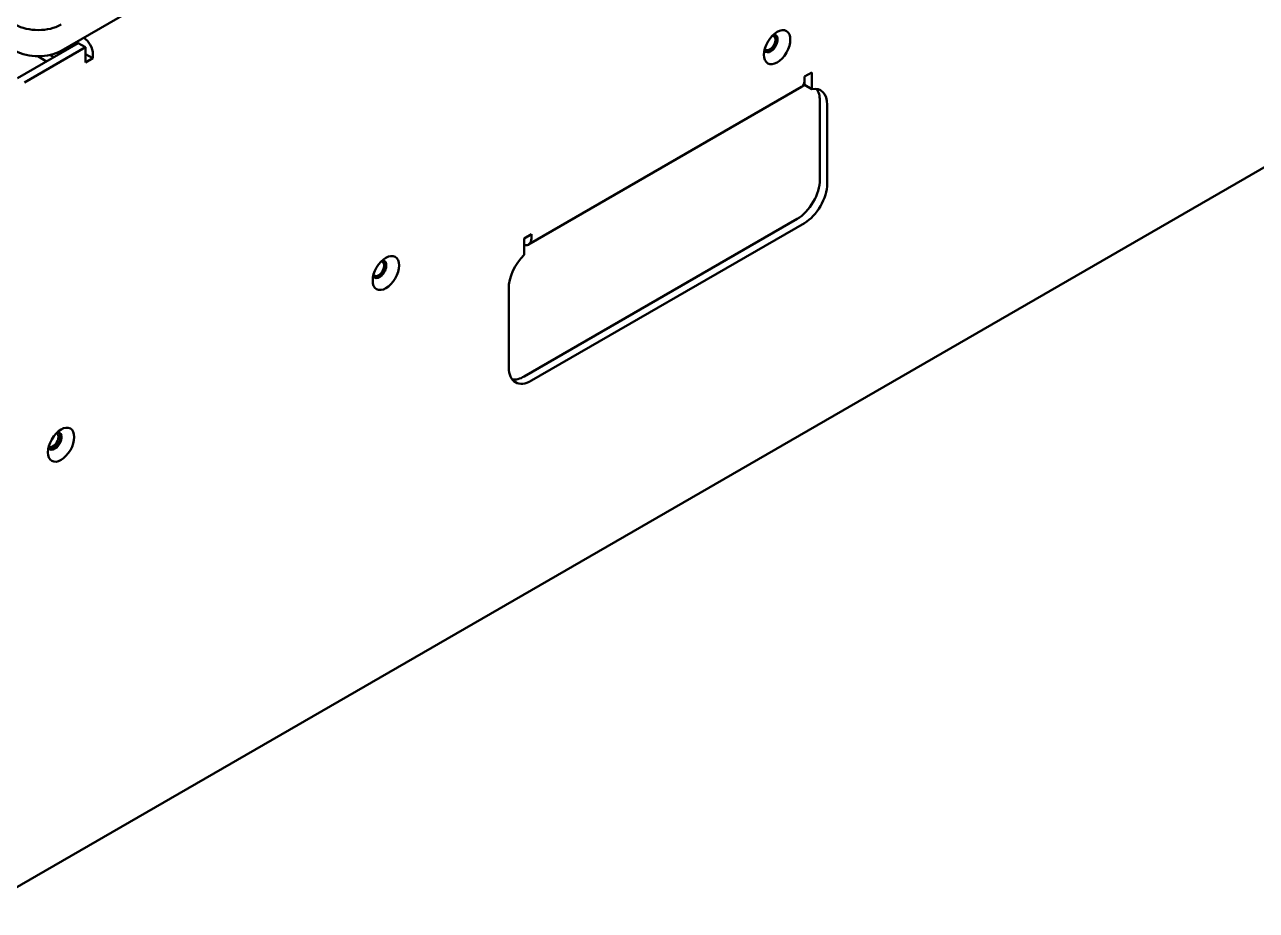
# Model space of a CAD drawing. Header units: millimetres. Extents: x 2121 to 4904, y 892 to 1933.
# Drawn here: x 3021.1 to 3164.7, y 1495.5 to 1598.8 of the extents above; entities that cross this region are included whole.
import ezdxf

# ---------------------------------------------------------------- set-up
doc = ezdxf.new("R2010")
doc.units = ezdxf.units.MM
doc.header["$LTSCALE"] = 1.8
doc.layers.add('외형선(ISO)', color=7, linetype='Continuous', lineweight=50)

msp = doc.modelspace()

# ---------------------------------------------------------------- linework, layer by layer
at = {"layer": '외형선(ISO)', "color": 7}
for p, q in [((3025.361, 1595.769), (3055.59, 1613.222)), ((3020.27, 1592.585), (3027.377, 1596.688)), ((3027.165, 1596.81), (3027.377, 1596.688)), ((3028.225, 1596.198), (3027.377, 1596.688)), ((3028.225, 1596.198), (3021.119, 1592.095)), ((3024.513, 1595.034), (3024.079, 1595.285)), ((3028.225, 1594.422), (3028.225, 1596.198)), ((3028.225, 1595.402), (3029.074, 1594.912)), ((3029.074, 1595.402), (3029.074, 1594.912)), ((3022.641, 1595.135), (3023.664, 1594.544)), ((3029.074, 1594.912), (3028.225, 1594.422)), ((3112.017, 1592.769), (3112.866, 1593.259)), ((3112.017, 1592.279), (3112.017, 1592.769)), ((3112.866, 1593.259), (3112.866, 1591.322)), ((3079.871, 1573.187), (3111.691, 1591.558)), ((3112.017, 1591.812), (3112.017, 1592.279)), ((3112.866, 1591.322), (3112.017, 1591.812)), ((3113.82, 1580.766), (3113.82, 1589.952)), ((3114.669, 1589.462), (3114.669, 1580.276)), ((3015.489, 1495.538), (3176.126, 1588.282)), ((3079.349, 1557.802), (3111.169, 1576.173)), ((3112.017, 1575.683), (3080.198, 1557.312)), ((3079.349, 1573.908), (3080.198, 1574.397)), ((3079.349, 1571.971), (3079.349, 1573.908)), ((3080.198, 1574.397), (3080.198, 1573.908)), ((3077.546, 1558.843), (3077.546, 1568.029))]:
    msp.add_line(p, q, dxfattribs=at)
for centre, major_axis, start_param, end_param in [((3022.71, 1600.362), (-3.75, 0), 0.7853982, 2.3561945), ((3027.96, 1596.045), (-0.788, 1.364), 3.9269908, 5.4512347), ((3108.093, 1596.627), (-0.563, -0.974), 5.8964967, 9.8114666), ((3107.987, 1596.688), (0.461, 0.799), 2.816276, 6.608502), ((3107.987, 1596.688), (-0.562, -0.974), 0.0944211, 3.0471715), ((3022.71, 1597.3), (3.75, 0), 3.9269908, 5.4977871), ((3110.904, 1592.922), (0.788, -1.364), 0, 0.7853982), ((3112.017, 1587.931), (1.875, 3.248), 5.4977871, 6.742854), ((3111.169, 1588.421), (1.875, 3.248), 5.4977871, 6.0549344), ((3111.169, 1579.235), (1.875, 3.248), 3.9269908, 5.4977871), ((3112.017, 1578.745), (-1.875, -3.248), 0.7853982, 2.3561945), ((3079.084, 1574.551), (0.788, -1.364), 5.7381914, 7.0685835), ((3062.485, 1570.295), (-0.563, -0.974), 5.8964967, 9.8114666), ((3062.378, 1570.356), (0.461, 0.799), 2.816276, 6.608502), ((3062.378, 1570.356), (-0.562, -0.974), 0.0944211, 3.0471715), ((3080.198, 1569.56), (1.875, 3.248), 1.1111277, 2.3561945), ((3080.198, 1560.374), (-1.875, -3.248), 5.4977871, 7.0685835), ((3079.349, 1560.864), (-1.875, -3.248), 0.2282509, 0.7853982), ((3024.619, 1550.27), (-0.563, -0.974), 5.8964967, 9.8114666), ((3024.407, 1550.392), (0.461, 0.799), 3.0747126, 6.3500653), ((3024.513, 1550.331), (-0.563, -0.974), 0.0944211, 3.0471715)]:
    msp.add_ellipse(centre, major_axis=major_axis, ratio=0.5773503, start_param=start_param, end_param=end_param, dxfattribs=at)
for centre in [(3108.835, 1596.198), (3063.227, 1569.866), (3025.361, 1549.841)]:
    msp.add_ellipse(centre, major_axis=(1.087, 1.884), ratio=0.5773503, dxfattribs=at)

doc.saveas('drawing.dxf')
